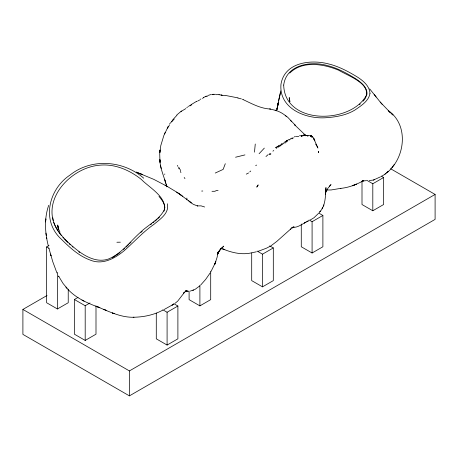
<?xml version="1.0" encoding="UTF-8"?>
<svg xmlns="http://www.w3.org/2000/svg" width="458" height="458" viewBox="0 0 458 458"><rect width="100%" height="100%" fill="white"/><g stroke="black" fill="none" stroke-linecap="round" stroke-linejoin="round"><path stroke-width="0.69" d="M48.33 245.9C44.913 232.67 44.134 218.42 48.685 205.35M186.853 199.843L186.898 198.051M325.672 191.278L325.403 194.444L325.97 187.568C325.357 196.018 325.833 205.762 319.421 212.317L320.457 211.035M254.476 152.153L255.266 144.024M325.409 193.579L325.615 191.954M276.603 110.847L280.708 90.924M325.443 193.516L325.856 191.083L325.38 193.236L327.779 188.438L331.014 184.597L329.291 186.246M277.657 105.827L277.021 109.285L278.241 102.895M277.021 109.285L278.481 102.06L278.172 103.336M277.187 108.369L277.909 104.579M278.04 104.052L277.577 106.21M277.903 104.636L278.292 102.838M279.661 96.232L279.214 98.264L280.525 92.453M278.71 100.468L279.477 97.039M211.046 271.434L215.243 262.984L217.081 257.373L218.191 252.037L217.613 254.333L218.369 251.717L217.384 254.488L219.605 250.314L218.397 252.14L221.62 248.064L219.496 250.434L223.733 246.118L221.804 248.156L222.302 247.778M214.613 264.695L215.243 262.984M167.582 128.217L168.281 126.385L163.872 135.442L160.787 145.621L159.716 153.613L159.962 161.949L159.831 160.712C160.529 169.746 164.634 178.048 166.832 186.755M225.302 163.701L223.126 169.414L215.243 173.044M164.72 208.894C159.956 219.663 148.146 224.66 140.102 232.63C129.843 241.784 121.433 253.858 108.26 259.091C96.203 263.121 84.037 255.804 75.003 248.362C66.421 241.177 57.719 233.088 53.752 222.342M163.953 211.287C168.223 197.679 149.279 187.706 141.367 179.45C129.728 170.147 114.895 163.695 99.752 165.183C69.496 167.536 38.06 202.596 58.532 231.788M323.606 205.619L323.863 204.972L323.405 206.111M164.496 133.925L165.264 132.368M168.418 126.906L169.38 125.068M322.071 208.734L322.661 207.709M170.914 122.578L172.025 120.946M210.176 272.922L205.619 279.466L200.673 285.036M365.066 98.814C373.041 84.049 347.857 75.845 338.805 70.28C323.68 63.943 302.555 60.267 289.754 73.085M171.842 121.645L174.217 119.063M308.389 135.694L307.696 136.192L307.198 135.894M169.529 124.141L170.422 122.864M381.8 176.141C404.466 163.712 410.906 126.127 388.224 110.601L390.199 112.445L380.283 102.168L380.707 102.655L369.663 88.858M394.172 164.634L391.876 167.668M364.694 99.283L363.057 101.207M172.408 120.196L176.96 115.227M318.35 213.525L313.988 217.739L310.301 219.972M259.102 153.722L264.335 148.111M265.966 156.527L268.216 154.552M285.282 143.011L285.935 142.335M129.511 243.65L130.971 242.167M285.969 141.785L286.416 141.339M126.07 247.091L128.538 244.641M158.107 218.443L159.493 217.092M176.822 114.941L181.437 111.059M123.568 249.455L124.57 248.511M198.074 100.874L199.677 99.953M249.747 171.922L250.749 171.011M359.375 104.705L360.223 103.949M157.088 219.342L154.97 221.151M286.691 141.957L287.384 141.339M140.898 232.458L142.209 231.313M276.203 148.386L277.067 147.659M278.109 147.213L281.178 145.375M282.025 144.482L284.292 143.022M199.631 286.004L195.028 289.399L190.293 291.088M120.025 252.524L112.365 257.785M200.341 99.409L200.907 98.945M202.493 98.459L203.804 97.451M291.906 138.883L293.464 137.806M152.961 222.783L153.877 222.056M196.717 101.527L197.295 101.081M205.287 96.638L206.478 96.02M150.642 224.603L151.581 223.876M255.701 165.722L256.554 165.063M384.932 174.195L385.911 173.445M272.911 151.157L273.769 150.51M175.019 303.345L177.641 301.192L184.671 292.118L183.566 293.131L186.435 290.75L185.232 291.506L186.853 290.675L185.896 291.07L188.679 291.225M190.162 105.844L191.725 104.739M186.784 107.584L187.608 106.983M191.513 104.407L196.476 101.413M191.272 104.653L188.375 106.462M270.999 245.809L276.827 241.383L290.824 228.908L290.504 229.189L294.105 226.762L292.313 227.357M281.264 144.167L281.996 143.692M280.239 145.318L281.183 144.722M289.164 139.369L283.874 142.524M181.002 111.471L185.914 108.569M279.89 145.146L275.624 147.751L278.745 145.844M269.333 154.489L270.947 153.934L269.252 153.865M172.706 304.759L172.013 305.154L173.719 304.169L164.05 309.562M68.231 289.141L68.231 302.738L57.427 308.973L46.624 302.738L46.624 246.936L49.023 245.545M286.456 141.012L287.567 140.371L286.382 141.035M246.272 174.132L248.579 172.958M390.514 168.693L435.1 194.432L435.1 219.382L129.408 395.872L22.9 334.38L22.9 309.431L47.037 295.496M95.997 305.87L95.997 334.191L85.194 340.426L74.391 334.191L74.391 299.498L77.992 297.419M74.391 299.498L85.194 305.738L89.997 302.967M307.593 221.271L307.032 221.575L308.526 220.779C303.122 223.246 298.043 228.084 291.746 227.426M366.806 180.286L372.806 183.75L383.609 177.509L383.609 204.531L372.806 210.766L362.003 204.531L362.003 181.065M309.081 219.966L312.087 221.701L322.89 215.46L322.89 246.765L312.087 252.999L301.278 246.765L301.278 223.996M257.104 251.053L262.503 254.173L273.306 247.933L273.306 280.622L262.503 286.857L251.7 280.622L251.7 252.908M162.888 309.831L167.09 312.259L177.893 306.024L177.893 338.823L167.09 345.057L156.287 338.823L156.287 313.152M189.097 291.111L189.097 299.635L199.9 305.875L210.703 299.635L210.703 271.21M22.9 309.431L129.408 370.923L435.1 194.432M292.422 137.881L290.355 138.86M289.227 140.022L290.24 139.45M380.552 176.811L373.356 180.08L369.28 180.515M270.283 246.209L266.338 248.242L258.077 251.339M280.966 144.556L282.237 143.852M305.24 222.559L304.324 223.063L306.099 222.084M203.598 97.428L206.043 96.352M162.911 310.089C153.848 315.012 143.463 317.148 133.209 317.245M295.433 136.427L294.334 136.902M206.77 96.443L207.629 96.06M211.756 94.714L215.203 94.228M192.858 290.366L193.677 290.063M373.356 180.08L374.26 179.748M185.605 291.145L187.282 291.042L185.141 291.334L187.041 291.019L186.269 291.076M207.892 95.476L211.081 94.508M164.325 174.217L164.897 174.074M185.381 291.299L186.435 291.036M235.567 157.231L244.944 154.907M296.171 136.57L298.759 136.421M251.7 252.81L256.365 251.803M310.02 135.7L308.915 135.602M251.087 252.948C241.664 255.02 231.651 252.639 222.903 248.997L224.855 249.667L220.722 248.373M306.74 135.562L305.515 135.728L308.165 135.362M303.442 135.66L302.961 135.7L305.039 135.591M306.591 135.568L305.709 135.608M224.924 95.699L225.674 95.648M299.515 135.745L300.099 135.705M303.253 135.671L301.101 136.163L302.171 135.963L301.53 135.82M212.672 94.342L213.949 94.279M201.663 191.06L202.797 191.009M218.082 190.431L216.64 190.459L214.876 191.278L211.991 191.307M116.899 242.248L120.368 242.19M366.245 180.664L362.518 181.036L363.394 180.738L361.975 181.408L363.829 180.504C356.599 184.505 348.819 187.648 340.534 188.393L340.912 188.33L331.168 189.961L326.142 190.013M133.971 317.257C120.912 317.634 109.056 311.543 97.302 306.728L99.873 307.719C87.404 303.173 74.471 297.729 65.969 287.063L66.948 288.151L63.095 283.519L58.521 276.019L58.893 276.706M291.815 227.426L292.588 227.443M224.483 95.659L219.027 94.646M217.012 94.405L219.187 94.777M237.977 97.88L226.057 95.562M215.77 94.617L216.6 94.726M237.868 98.035L241.4 98.917M310.444 135.946L311.978 136.278L311.629 136.175L312.78 136.999L311.606 136.043M300.734 135.62L301.387 135.791M310.862 135.963L312.236 136.53L311.354 136.072M204.629 206.993L201.079 205.86L197.226 205.911L197.587 205.974L193.287 204.337L178.912 193.597L181.03 195.085M112.588 313.049L114.328 313.667L112.382 312.974M305.692 135.27L306.723 135.683M136.312 172.105L153.814 179.376L167.428 186.498L165.12 185.158M105.426 310.055L106.073 310.335L103.8 309.35M136.547 172.151L139.221 173.307M243.318 99.695C251.911 103.714 260.625 108.62 270.363 109.021L269.716 108.975L275.888 110.412L275.109 110.212C278.996 111.346 282.809 113.309 285.872 115.966L287.807 117.357L295.616 125.578L294.603 124.799L305.623 135.408L303.809 134.211L306.196 135.671L304.375 134.818M310.347 135.803L311.755 137.142L311.337 136.593M81.982 300.076L84.077 301.227M165.905 185.61L176.708 192.131L182.799 196.339M311.469 135.952L313.352 137.715L317.949 148.077M381.211 176.124L383.609 177.509M318.688 213.033L322.89 215.46M269.705 245.854L273.306 247.933M173.691 303.597L177.893 306.024M46.624 246.936L49.023 248.322M242.391 99.243L243.175 99.701M310.936 136.032L311.669 136.49L311.228 136.055M176.708 192.131L178.059 193.024L177.063 192.36M78.776 251.78L79.721 252.49M143.715 178.196C123.437 160.42 91.468 157.855 70.011 175.076C48.496 189.28 40.945 221.18 61.71 239.545C70.091 247.893 79.217 256.234 90.575 260.224C102.775 265.193 115.095 258.289 124.267 250.635C134.137 241.927 142.948 232.017 153.825 224.454C160.002 219.233 169.603 213.222 167.33 203.758M285.66 115.794L286.817 116.727M72.135 246.41L73.017 247.171M189.486 201.474L191.204 202.968L188.65 200.736M69.084 243.679L70.389 244.875M391.229 113.366L392.993 114.992L390.033 112.256M184.969 178.643L184.185 177.452M67.795 242.454L64.458 239.076M62.883 237.324L63.668 238.2M290.515 120.391L291.465 121.484M380.283 102.168L382.104 104.269M158.978 196.419C161.714 199.699 164.777 203.358 164.891 207.835M61.378 235.538L58.922 232.366M315.631 144.115L316.736 145.575M374.192 94.417L376.104 96.982M179.885 169.225L180.75 170.605M177.309 165.395L177.904 166.374M316.678 145.69L317.577 147.281M60.027 232.235L58.355 228.605L58.687 229.538L57.691 224.975L58.057 227.294M178.339 167.433L178.986 168.813M56.941 272.957L52.733 261.604L48.846 248.03M290.006 101.785L289.244 97.783L289.576 101.676L289.244 97.783M180.492 171.338L180.921 172.66M165.865 183.389L165.092 180.87M164.703 179.547L165.412 181.929L165.304 181.551M166.283 184.82L166.752 186.4M50.5 254.076L51.01 255.793L50.718 254.797M166.38 185.106L166.683 186.211L166.231 184.545L166.855 186.818M160.432 165.218L161.199 168.464M52.807 217.813L53.26 220.521M46.647 237.736L46.819 238.761M45.955 233.111L46.327 235.761M179.416 167.771L179.513 168.75M57.908 226.286L58.149 229.303M372.806 183.75L372.806 210.766M312.087 221.701L312.087 252.999M262.503 254.173L262.503 286.857M199.9 285.265L199.9 305.875M167.09 312.259L167.09 345.057M129.408 370.923L129.408 395.872M85.194 305.738L85.194 340.426M57.427 272.487L57.427 308.973M318.585 151.369L318.568 152.52L318.585 151.369M283.702 85.051C284.63 125.755 352.305 124.261 366.99 94.233C367.453 87.037 360.721 82.011 355.334 78.484C346.569 73.148 337.443 68.03 327.396 65.603C310.953 60.754 286.279 64.584 283.702 85.051M45.628 221.248L45.577 221.947L45.863 218.913L45.628 221.248M369.995 93.295C368.867 101.063 361.019 105.781 355.082 109.931C346.374 115.267 336.012 117.042 325.964 117.723C305.761 119.206 278.865 108.632 280.966 84.352C284.384 62.408 310.444 59.305 328.117 63.811C338.731 66.324 348.441 71.557 357.675 77.225C363.377 80.911 369.469 86.041 369.995 93.295M160.031 150.333L159.802 152.697L160.071 149.955L160.031 150.333M277.514 106.565L277.416 107.086L277.514 106.565M215.792 261.484L214.636 264.535L215.792 261.484M257.677 185.627L256.772 187.122L258.197 184.912L257.677 185.627M388.332 171.412L386.901 172.655L388.332 171.412M356.364 184.127L352.477 185.765L356.364 184.127M221.632 95.207L221.054 95.127L222.096 95.281L221.632 95.207M142.329 174.521L140.486 173.828L142.364 174.544M314.096 139.192L313.782 138.522L314.823 140.789L314.096 139.192M160.065 162.241L159.911 159.665L160.065 162.241"/></g></svg>
